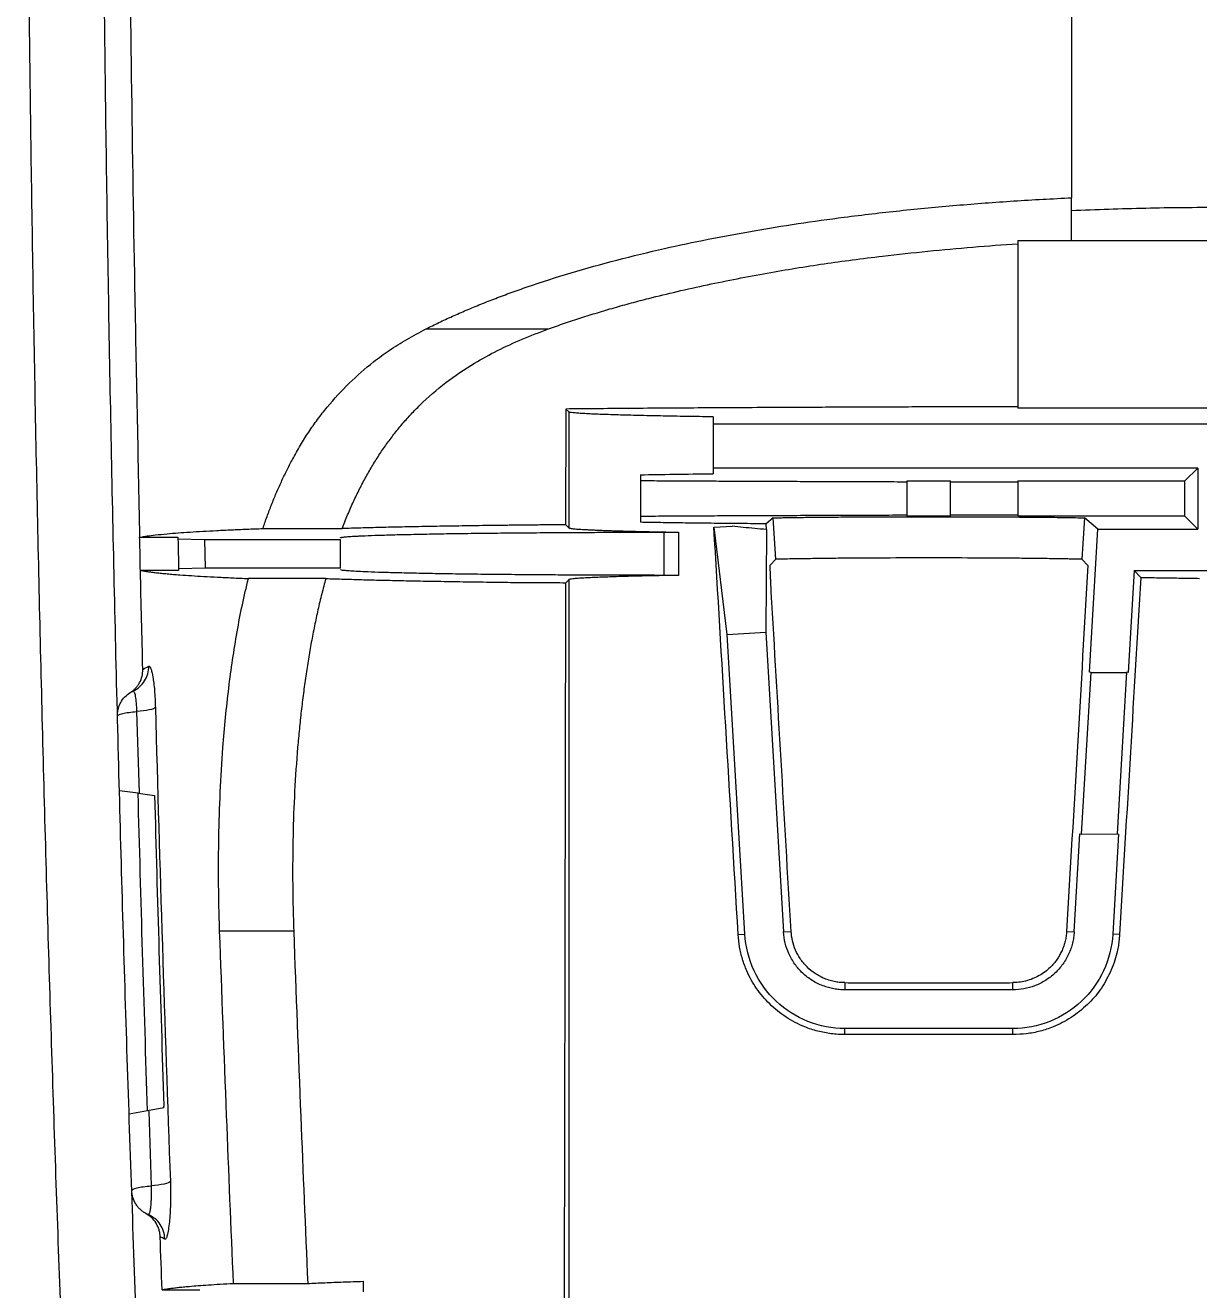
# Model space of a CAD drawing. Header units: inches. Extents: x 1631 to 3663, y 1126 to 1454.
# Drawn here: x 2382.94 to 2404.71, y 1308.65 to 1332.11 of the extents above; entities that cross this region are included whole.
import ezdxf

# ---------------------------------------------------------------- set-up
doc = ezdxf.new("R2010")
doc.units = ezdxf.units.IN
doc.header["$LTSCALE"] = 15
doc.styles.get("Standard").update_dxf_attribs({"font": 'txt', "bigfont": 'gbcbig.shx'})
doc.dimstyles.new('3', dxfattribs={"dimtxt": 3, "dimasz": 1, "dimexe": 0.18, "dimexo": 0.0625, "dimgap": 0.09, "dimtad": 0, "dimdsep": 46, "dimtxsty": 'Standard', "dimcen": 1, "dimclrd": 3, "dimclre": 3, "dimadec": 0, "dimazin": 2, "dimtfac": 1, "dimtofl": 0, "dimtmove": 0, "dimatfit": 3, "dimfxl": 1, "dimtolj": 1, "dimtzin": 0, "dimarcsym": 0})

# ---------------------------------------------------------------- blocks, each defined once
blk = doc.blocks.new('*D274')
at = {"color": 3, "lineweight": -2}
for p, q in [((2382.955, 1339.332), (2382.955, 1343.191)), ((2405.107, 1285.167), (2405.107, 1343.191)), ((2383.955, 1343.011), (2388.441, 1343.011)), ((2404.107, 1343.011), (2399.621, 1343.011))]:
    blk.add_line(p, q, dxfattribs=at)
at = {"color": 3}
for points in [[(2383.955, 1343.177), (2383.955, 1342.844), (2382.955, 1343.011)], [(2404.107, 1343.177), (2404.107, 1342.844), (2405.107, 1343.011)]]:
    blk.add_solid(points, dxfattribs=at)
at = {"layer": 'Defpoints', "color": 0}
for p in [(2382.955, 1343.011), (2382.955, 1339.27), (2405.107, 1285.104)]:
    blk.add_point(p, dxfattribs=at)
at = {"color": 0, "insert": (2394.031, 1343.011), "char_height": 3, "attachment_point": 5}
blk.add_mtext('\\A1;22.15', dxfattribs=at)

msp = doc.modelspace()

# ---------------------------------------------------------------- linework, layer by layer
at = {"color": 7, "linetype": 'Continuous', "lineweight": 15}
for p, q in [((2402.357, 1328.115), (2402.357, 1328.91)), ((2401.357, 1328.115), (2408.857, 1328.115)), ((2401.357, 1328.115), (2401.357, 1325.008)), ((2390.377, 1326.477), (2392.651, 1326.477)), ((2392.971, 1324.99), (2392.967, 1322.841)), ((2392.971, 1324.99), (2393.026, 1324.935)), ((2393.026, 1324.935), (2393.026, 1322.785)), ((2395.707, 1324.845), (2395.707, 1324.713)), ((2408.857, 1325.008), (2401.357, 1325.008)), ((2395.707, 1324.713), (2395.707, 1323.895)), ((2395.707, 1324.713), (2414.507, 1324.713)), ((2404.698, 1323.895), (2395.707, 1323.895)), ((2395.707, 1323.895), (2395.707, 1323.79)), ((2404.46, 1323.657), (2404.698, 1323.895)), ((2404.698, 1323.895), (2404.698, 1322.764)), ((2394.357, 1323.771), (2394.357, 1322.888)), ((2399.307, 1323.656), (2400.107, 1323.656)), ((2399.307, 1323.003), (2399.307, 1323.656)), ((2400.107, 1323.003), (2400.107, 1323.656)), ((2401.357, 1323.657), (2404.46, 1323.657)), ((2401.357, 1323.657), (2401.357, 1323.003)), ((2404.459, 1323.003), (2404.46, 1323.657)), ((2396.819, 1322.971), (2396.687, 1322.861)), ((2396.865, 1322.202), (2396.819, 1322.971)), ((2400.107, 1323.003), (2399.307, 1323.003)), ((2404.459, 1323.003), (2401.357, 1323.003)), ((2402.596, 1322.971), (2402.549, 1322.202)), ((2402.843, 1322.764), (2402.596, 1322.971)), ((2404.698, 1322.764), (2404.459, 1323.003)), ((2387.35, 1322.772), (2388.82, 1322.772)), ((2393.025, 1322.786), (2392.97, 1322.841)), ((2393.026, 1322.785), (2393.025, 1322.786)), ((2395.719, 1322.796), (2395.723, 1322.797)), ((2395.723, 1322.797), (2396.059, 1322.816)), ((2395.967, 1320.808), (2395.723, 1322.797)), ((2396.693, 1322.754), (2396.684, 1320.85)), ((2396.692, 1322.754), (2396.687, 1322.861)), ((2402.687, 1320.105), (2402.843, 1322.764)), ((2402.843, 1322.764), (2404.698, 1322.764)), ((2385.063, 1322.611), (2385.773, 1322.611)), ((2385.773, 1322.611), (2385.774, 1322.581)), ((2385.774, 1322.581), (2386.273, 1322.572)), ((2386.284, 1322.036), (2386.273, 1322.572)), ((2386.273, 1322.572), (2388.789, 1322.572)), ((2388.789, 1322.036), (2388.789, 1322.572)), ((2394.788, 1322.704), (2395.059, 1322.704)), ((2394.788, 1322.704), (2394.788, 1321.904)), ((2395.059, 1322.704), (2395.059, 1321.904)), ((2386.284, 1322.036), (2385.786, 1322.027)), ((2385.786, 1322.027), (2385.787, 1321.997)), ((2388.789, 1322.036), (2386.284, 1322.036)), ((2396.865, 1322.202), (2396.765, 1322.096)), ((2402.659, 1322.086), (2402.549, 1322.202)), ((2385.787, 1321.997), (2385.078, 1321.997)), ((2388.518, 1321.845), (2387.081, 1321.845)), ((2393.025, 1321.823), (2392.97, 1321.768)), ((2393.025, 1321.823), (2393.026, 1321.824)), ((2393.026, 1321.824), (2393.026, 1285.985)), ((2395.059, 1321.904), (2394.788, 1321.904)), ((2403.517, 1321.996), (2403.406, 1320.104)), ((2403.64, 1321.865), (2403.517, 1321.996)), ((2403.517, 1321.996), (2406.649, 1321.996)), ((2395.967, 1320.808), (2396.684, 1320.85)), ((2396.684, 1320.85), (2397.011, 1315.287)), ((2396.295, 1315.245), (2395.967, 1320.808)), ((2402.54, 1317.104), (2402.717, 1320.104)), ((2402.717, 1320.104), (2402.687, 1320.105)), ((2402.717, 1320.104), (2403.376, 1320.104)), ((2403.376, 1320.105), (2403.199, 1317.105)), ((2403.406, 1320.104), (2403.376, 1320.105)), ((2384.944, 1319.759), (2384.954, 1319.748)), ((2385.035, 1317.86), (2384.688, 1317.904)), ((2385.035, 1317.86), (2385.34, 1317.821)), ((2402.404, 1315.287), (2402.511, 1317.105)), ((2402.511, 1317.105), (2402.54, 1317.104)), ((2402.54, 1317.104), (2403.199, 1317.105)), ((2403.229, 1317.104), (2403.12, 1315.245)), ((2403.199, 1317.105), (2403.229, 1317.104)), ((2387.922, 1315.301), (2386.548, 1315.301)), ((2396.169, 1315.238), (2396.295, 1315.245)), ((2397.011, 1315.287), (2397.151, 1315.296)), ((2402.263, 1315.296), (2402.404, 1315.287)), ((2403.246, 1315.238), (2403.12, 1315.245)), ((2398.15, 1314.347), (2398.15, 1314.213)), ((2401.264, 1314.213), (2401.264, 1314.347)), ((2401.264, 1314.213), (2398.15, 1314.213)), ((2401.264, 1313.496), (2398.15, 1313.496)), ((2398.15, 1313.384), (2398.15, 1313.496)), ((2401.264, 1313.384), (2401.264, 1313.496)), ((2385.211, 1311.97), (2384.868, 1311.904)), ((2385.514, 1312.027), (2385.211, 1311.97)), ((2385.514, 1312.027), (2385.513, 1312.058)), ((2385.293, 1310.002), (2385.224, 1310.043)), ((2385.48, 1308.65), (2386.182, 1308.65)), ((2386.804, 1308.766), (2388.182, 1308.766)), ((2389.209, 1308.805), (2389.209, 1308.611))]:
    msp.add_line(p, q, dxfattribs=at)
at = {"color": 8, "linetype": 'Continuous', "lineweight": 15}
for p, q in [((2385.007, 1319.376), (2385.053, 1317.867)), ((2385.234, 1311.961), (2385.277, 1310.577))]:
    msp.add_line(p, q, dxfattribs=at)
at = {"color": 7, "linetype": 'Continuous', "lineweight": 15}
for points, knots in [([(2384.831, 1386.583), (2384.807, 1386.369), (2384.759, 1385.941), (2384.689, 1385.295), (2384.621, 1384.646), (2384.554, 1383.995), (2384.488, 1383.34), (2384.424, 1382.683), (2384.361, 1382.022), (2384.3, 1381.359), (2384.241, 1380.692), (2384.183, 1380.022), (2384.126, 1379.35), (2384.071, 1378.676), (2384.018, 1378.001), (2383.966, 1377.323), (2383.915, 1376.645), (2383.816, 1375.268), (2383.678, 1373.196), (2383.52, 1370.451), (2383.387, 1367.713), (2383.239, 1364.102), (2383.097, 1359.444), (2382.993, 1353.803), (2382.945, 1347.844), (2382.94, 1342.114), (2382.966, 1336.591), (2383.017, 1331.49), (2383.094, 1326.397), (2383.197, 1321.323), (2383.326, 1316.318), (2383.48, 1311.374), (2383.658, 1306.484), (2383.863, 1301.605), (2384.093, 1296.749), (2384.27, 1293.524), (2384.358, 1291.917)], [0, 0, 0, 0, 0.0076531, 0.0152715, 0.022859, 0.0304193, 0.0379561, 0.0454731, 0.0529739, 0.060461, 0.0679339, 0.0753918, 0.0828336, 0.0902586, 0.0976656, 0.1050538, 0.1124222, 0.1197697, 0.1497211, 0.1789876, 0.2068696, 0.2358282, 0.2919307, 0.3517655, 0.4111143, 0.4775068, 0.5308096, 0.5842887, 0.6377522, 0.6910202, 0.7439578, 0.7953232, 0.8467404, 0.8980818, 0.9492143, 1, 1, 1, 1]), ([(2385.756, 1291.996), (2385.709, 1292.858), (2385.612, 1294.585), (2385.479, 1297.184), (2385.352, 1299.795), (2385.233, 1302.414), (2385.121, 1305.041), (2385.018, 1307.672), (2384.921, 1310.307), (2384.833, 1312.943), (2384.752, 1315.578), (2384.653, 1319.138), (2384.548, 1323.633), (2384.451, 1329.07), (2384.384, 1334.521), (2384.348, 1339.972), (2384.341, 1345.359), (2384.364, 1350.519), (2384.419, 1355.268), (2384.507, 1359.597), (2384.601, 1362.822), (2384.685, 1365.126), (2384.743, 1366.579), (2384.807, 1368.02), (2384.875, 1369.447), (2384.949, 1370.86), (2385.029, 1372.26), (2385.113, 1373.644), (2385.203, 1375.013), (2385.267, 1375.915), (2385.299, 1376.364)], [0, 0, 0, 0, 0.0308275, 0.0617988, 0.0928892, 0.1240746, 0.1553313, 0.1866358, 0.2179654, 0.2492976, 0.2806104, 0.3118823, 0.3761177, 0.4407081, 0.5054385, 0.5700433, 0.634267, 0.6961642, 0.7521417, 0.8014734, 0.8484093, 0.8656591, 0.8827942, 0.8998198, 0.9167419, 0.9335677, 0.9503055, 0.9669603, 0.9835274, 1, 1, 1, 1]), ([(2384.882, 1353.504), (2384.877, 1353.146), (2384.867, 1352.424), (2384.855, 1351.335), (2384.845, 1350.231), (2384.837, 1349.113), (2384.831, 1347.982), (2384.826, 1346.839), (2384.823, 1345.684), (2384.822, 1344.517), (2384.822, 1343.341), (2384.823, 1342.154), (2384.826, 1340.957), (2384.835, 1338.738), (2384.856, 1335.555), (2384.903, 1331.382), (2384.969, 1327.085), (2385.031, 1324.151), (2385.063, 1322.611)], [0, 0, 0, 0, 0.034544, 0.069597, 0.10513, 0.141124, 0.177561, 0.214423, 0.25169, 0.289342, 0.327356, 0.365716, 0.404418, 0.443463, 0.581137, 0.713933, 0.849755, 1, 1, 1, 1]), ([(2402.357, 1334.485), (2402.357, 1333.574), (2402.357, 1331.716), (2402.357, 1329.858), (2402.357, 1328.91)], [0, 0, 0, 0, 0.489822, 1, 1, 1, 1]), ([(2390.377, 1326.477), (2390.457, 1326.516), (2390.617, 1326.596), (2390.867, 1326.711), (2391.125, 1326.825), (2391.394, 1326.936), (2391.671, 1327.045), (2391.959, 1327.152), (2392.419, 1327.315), (2393.067, 1327.522), (2393.918, 1327.759), (2395.033, 1328.029), (2396.436, 1328.306), (2397.902, 1328.526), (2399.171, 1328.674), (2400.22, 1328.774), (2401.284, 1328.855), (2401.999, 1328.892), (2402.357, 1328.91)], [0, 0, 0, 0, 0.024836, 0.049996, 0.075515, 0.101425, 0.12776, 0.154531, 0.181736, 0.254274, 0.327775, 0.4021, 0.535384, 0.671474, 0.752402, 0.834411, 0.917099, 1, 1, 1, 1]), ([(2402.357, 1328.674), (2402.586, 1328.683), (2403.044, 1328.702), (2403.732, 1328.721), (2404.419, 1328.732), (2404.878, 1328.734), (2405.107, 1328.734)], [0, 0, 0, 0, 0.25001, 0.500013, 0.75001, 1, 1, 1, 1]), ([(2392.651, 1326.477), (2392.75, 1326.512), (2392.947, 1326.582), (2393.249, 1326.682), (2393.557, 1326.778), (2393.869, 1326.87), (2394.187, 1326.959), (2394.575, 1327.06), (2395.045, 1327.174), (2395.775, 1327.336), (2396.682, 1327.514), (2397.583, 1327.662), (2398.299, 1327.76), (2398.939, 1327.839), (2399.685, 1327.92), (2400.521, 1327.998), (2401.079, 1328.038), (2401.357, 1328.058)], [0, 0, 0, 0, 0.038146, 0.076358, 0.114657, 0.153069, 0.191616, 0.230323, 0.292455, 0.358212, 0.485762, 0.604853, 0.66295, 0.725053, 0.817582, 0.909203, 1, 1, 1, 1]), ([(2387.35, 1322.772), (2387.375, 1322.847), (2387.427, 1322.996), (2387.51, 1323.214), (2387.598, 1323.43), (2387.692, 1323.641), (2387.792, 1323.85), (2387.909, 1324.077), (2388.044, 1324.317), (2388.199, 1324.565), (2388.365, 1324.8), (2388.607, 1325.108), (2388.944, 1325.475), (2389.335, 1325.82), (2389.698, 1326.085), (2390.021, 1326.289), (2390.256, 1326.413), (2390.377, 1326.477)], [0, 0, 0, 0, 0.044681, 0.089578, 0.134716, 0.180117, 0.225804, 0.271798, 0.333141, 0.39239, 0.451254, 0.511653, 0.63786, 0.764529, 0.83915, 0.917512, 1, 1, 1, 1]), ([(2388.82, 1322.772), (2388.854, 1322.857), (2388.921, 1323.027), (2389.029, 1323.272), (2389.143, 1323.507), (2389.262, 1323.733), (2389.388, 1323.95), (2389.519, 1324.157), (2389.656, 1324.355), (2389.799, 1324.545), (2389.947, 1324.726), (2390.102, 1324.898), (2390.356, 1325.16), (2390.734, 1325.488), (2391.223, 1325.817), (2391.703, 1326.079), (2392.161, 1326.292), (2392.486, 1326.414), (2392.651, 1326.477)], [0, 0, 0, 0, 0.047946, 0.095237, 0.141903, 0.187974, 0.233482, 0.27846, 0.322941, 0.36696, 0.410554, 0.45376, 0.496616, 0.615094, 0.732885, 0.819996, 0.908929, 1, 1, 1, 1]), ([(2401.357, 1325.032), (2401.173, 1325.032), (2400.806, 1325.031), (2400.261, 1325.03), (2399.725, 1325.029), (2399.197, 1325.027), (2398.678, 1325.025), (2398.168, 1325.023), (2397.666, 1325.021), (2397.173, 1325.019), (2396.619, 1325.016), (2396.009, 1325.013), (2395.35, 1325.009), (2394.717, 1325.005), (2394.11, 1325), (2393.528, 1324.995), (2393.155, 1324.992), (2392.971, 1324.99)], [0, 0, 0, 0, 0.063466, 0.12608, 0.187863, 0.248834, 0.309015, 0.368428, 0.427098, 0.485046, 0.542299, 0.623824, 0.703123, 0.780289, 0.855418, 0.928617, 1, 1, 1, 1]), ([(2395.707, 1324.845), (2395.639, 1324.846), (2395.5, 1324.848), (2395.295, 1324.851), (2395.087, 1324.854), (2394.879, 1324.858), (2394.672, 1324.862), (2394.468, 1324.866), (2394.269, 1324.871), (2394.076, 1324.876), (2393.892, 1324.881), (2393.719, 1324.887), (2393.559, 1324.893), (2393.415, 1324.899), (2393.289, 1324.906), (2393.184, 1324.913), (2393.103, 1324.92), (2393.046, 1324.928), (2393.032, 1324.933), (2393.026, 1324.935)], [0, 0, 0, 0, 0.042454, 0.086954, 0.1335, 0.182093, 0.232732, 0.285417, 0.340149, 0.396926, 0.45575, 0.516621, 0.579537, 0.644499, 0.711508, 0.780562, 0.851662, 0.924808, 1, 1, 1, 1]), ([(2394.357, 1323.662), (2394.492, 1323.662), (2394.763, 1323.66), (2395.177, 1323.658), (2395.599, 1323.656), (2396.031, 1323.653), (2396.472, 1323.652), (2396.922, 1323.65), (2397.382, 1323.648), (2397.85, 1323.646), (2398.327, 1323.645), (2398.814, 1323.643), (2399.142, 1323.642), (2399.307, 1323.642)], [0, 0, 0, 0, 0.084854, 0.170793, 0.257862, 0.346105, 0.435563, 0.526278, 0.618288, 0.711631, 0.806341, 0.902453, 1, 1, 1, 1]), ([(2400.107, 1323.64), (2400.315, 1323.64), (2400.731, 1323.639), (2401.148, 1323.638), (2401.357, 1323.638)], [0, 0, 0, 0, 0.500028, 1, 1, 1, 1]), ([(2399.307, 1323.018), (2399.126, 1323.018), (2398.766, 1323.017), (2398.232, 1323.015), (2397.71, 1323.013), (2397.198, 1323.011), (2396.698, 1323.009), (2396.208, 1323.007), (2395.729, 1323.005), (2395.261, 1323.003), (2394.804, 1323), (2394.505, 1322.998), (2394.357, 1322.997)], [0, 0, 0, 0, 0.107146, 0.212577, 0.316337, 0.418473, 0.519031, 0.618062, 0.715618, 0.811754, 0.906528, 1, 1, 1, 1]), ([(2396.819, 1322.971), (2396.852, 1322.972), (2396.917, 1322.973), (2397.023, 1322.975), (2397.135, 1322.977), (2397.254, 1322.979), (2397.44, 1322.981), (2397.707, 1322.984), (2398.07, 1322.987), (2398.458, 1322.99), (2398.999, 1322.992), (2399.707, 1322.993), (2400.416, 1322.992), (2400.956, 1322.99), (2401.344, 1322.987), (2401.707, 1322.984), (2402.004, 1322.981), (2402.242, 1322.978), (2402.43, 1322.975), (2402.54, 1322.973), (2402.596, 1322.971)], [0, 0, 0, 0, 0.025174, 0.050213, 0.075177, 0.100125, 0.125119, 0.187679, 0.25016, 0.312588, 0.375203, 0.500011, 0.624818, 0.687353, 0.749861, 0.812262, 0.874903, 0.916488, 0.958094, 1, 1, 1, 1]), ([(2401.357, 1323.022), (2401.148, 1323.022), (2400.731, 1323.021), (2400.315, 1323.02), (2400.107, 1323.02)], [0, 0, 0, 0, 0.499986, 1, 1, 1, 1]), ([(2385.063, 1322.611), (2385.08, 1322.614), (2385.121, 1322.622), (2385.213, 1322.636), (2385.359, 1322.655), (2385.551, 1322.674), (2385.77, 1322.692), (2385.99, 1322.708), (2386.229, 1322.723), (2386.486, 1322.736), (2386.758, 1322.749), (2387.042, 1322.761), (2387.249, 1322.769), (2387.35, 1322.772)], [0, 0, 0, 0, 0.05604, 0.142591, 0.260336, 0.394055, 0.496454, 0.591706, 0.68256, 0.768849, 0.850507, 0.927538, 1, 1, 1, 1]), ([(2392.383, 1322.838), (2392.287, 1322.837), (2392.096, 1322.834), (2391.82, 1322.831), (2391.554, 1322.828), (2391.212, 1322.823), (2390.805, 1322.817), (2390.35, 1322.809), (2389.926, 1322.801), (2389.531, 1322.792), (2389.158, 1322.782), (2388.934, 1322.776), (2388.82, 1322.772)], [0, 0, 0, 0, 0.065281, 0.129371, 0.192325, 0.254205, 0.377606, 0.500349, 0.621458, 0.744789, 0.87082, 1, 1, 1, 1]), ([(2392.97, 1322.841), (2392.871, 1322.841), (2392.673, 1322.84), (2392.48, 1322.838), (2392.383, 1322.838)], [0, 0, 0, 0, 0.4999899, 1, 1, 1, 1]), ([(2393.026, 1322.785), (2393.029, 1322.784), (2393.035, 1322.781), (2393.056, 1322.777), (2393.086, 1322.772), (2393.123, 1322.768), (2393.169, 1322.764), (2393.222, 1322.76), (2393.281, 1322.756), (2393.347, 1322.753), (2393.418, 1322.749), (2393.495, 1322.746), (2393.576, 1322.742), (2393.661, 1322.739), (2393.75, 1322.736), (2393.842, 1322.733), (2393.937, 1322.73), (2394.035, 1322.727), (2394.134, 1322.724), (2394.235, 1322.722), (2394.337, 1322.719), (2394.44, 1322.717), (2394.544, 1322.714), (2394.647, 1322.712), (2394.751, 1322.71), (2394.854, 1322.708), (2394.956, 1322.706), (2395.025, 1322.705), (2395.059, 1322.704)], [0, 0, 0, 0, 0.049493, 0.098103, 0.145831, 0.192677, 0.23864, 0.28372, 0.327918, 0.371234, 0.413667, 0.455217, 0.495885, 0.53567, 0.574573, 0.612594, 0.649732, 0.685987, 0.72136, 0.75585, 0.789458, 0.822183, 0.854025, 0.884985, 0.915063, 0.944258, 0.97257, 1, 1, 1, 1]), ([(2396.687, 1322.861), (2396.61, 1322.861), (2396.455, 1322.862), (2396.226, 1322.864), (2396, 1322.866), (2395.777, 1322.868), (2395.557, 1322.871), (2395.342, 1322.873), (2395.132, 1322.876), (2394.927, 1322.879), (2394.729, 1322.882), (2394.538, 1322.885), (2394.418, 1322.887), (2394.357, 1322.888)], [0, 0, 0, 0, 0.08505, 0.171272, 0.258666, 0.347231, 0.436968, 0.527877, 0.619958, 0.713211, 0.807635, 0.903232, 1, 1, 1, 1]), ([(2396.169, 1315.238), (2396.092, 1316.528), (2395.942, 1319.048), (2395.792, 1321.567), (2395.719, 1322.796)], [0, 0, 0, 0, 0.5119738, 1, 1, 1, 1]), ([(2396.692, 1322.754), (2396.62, 1322.76), (2396.475, 1322.772), (2396.264, 1322.793), (2396.127, 1322.808), (2396.059, 1322.816)], [0, 0, 0, 0, 0.335341, 0.668517, 1, 1, 1, 1]), ([(2385.078, 1321.997), (2385.075, 1322.046), (2385.071, 1322.146), (2385.071, 1322.299), (2385.07, 1322.454), (2385.066, 1322.558), (2385.063, 1322.611)], [0, 0, 0, 0, 0.2417579, 0.4905949, 0.7441868, 1, 1, 1, 1]), ([(2388.789, 1322.6), (2388.79, 1322.601), (2388.791, 1322.604), (2388.806, 1322.608), (2388.828, 1322.612), (2388.86, 1322.616), (2388.902, 1322.62), (2388.952, 1322.624), (2389.011, 1322.628), (2389.08, 1322.632), (2389.158, 1322.636), (2389.287, 1322.642), (2389.489, 1322.649), (2389.792, 1322.658), (2390.144, 1322.666), (2390.54, 1322.674), (2390.977, 1322.681), (2391.45, 1322.687), (2391.956, 1322.692), (2392.455, 1322.696), (2392.935, 1322.699), (2393.388, 1322.702), (2393.849, 1322.703), (2394.316, 1322.704), (2394.63, 1322.704), (2394.788, 1322.704)], [0, 0, 0, 0, 0.025202, 0.05026, 0.075213, 0.100099, 0.124957, 0.149828, 0.174749, 0.199759, 0.224898, 0.250204, 0.31271, 0.375265, 0.437662, 0.500202, 0.562676, 0.625121, 0.687587, 0.750117, 0.80048, 0.85034, 0.900005, 0.949788, 1, 1, 1, 1]), ([(2394.788, 1321.904), (2394.709, 1321.904), (2394.551, 1321.905), (2394.316, 1321.905), (2394.082, 1321.905), (2393.849, 1321.906), (2393.619, 1321.906), (2393.39, 1321.907), (2393.163, 1321.908), (2392.938, 1321.91), (2392.714, 1321.911), (2392.384, 1321.913), (2391.956, 1321.917), (2391.451, 1321.922), (2390.977, 1321.928), (2390.54, 1321.935), (2390.144, 1321.943), (2389.793, 1321.951), (2389.489, 1321.96), (2389.254, 1321.968), (2389.076, 1321.977), (2388.947, 1321.985), (2388.856, 1321.993), (2388.799, 1322.001), (2388.792, 1322.006), (2388.789, 1322.009)], [0, 0, 0, 0, 0.025172, 0.0502, 0.075124, 0.099982, 0.124812, 0.149655, 0.174548, 0.199531, 0.224642, 0.249919, 0.312391, 0.374916, 0.437306, 0.499839, 0.562323, 0.624781, 0.68728, 0.749845, 0.800262, 0.850174, 0.899893, 0.949731, 1, 1, 1, 1]), ([(2396.784, 1321.592), (2396.783, 1321.613), (2396.781, 1321.655), (2396.777, 1321.717), (2396.774, 1321.786), (2396.77, 1321.862), (2396.767, 1321.938), (2396.765, 1322.002), (2396.764, 1322.053), (2396.764, 1322.088), (2396.765, 1322.093), (2396.765, 1322.096)], [0, 0, 0, 0, 0.0725173, 0.1449143, 0.2186807, 0.3332571, 0.4511161, 0.5772432, 0.7086883, 0.8526176, 1, 1, 1, 1]), ([(2402.549, 1322.202), (2402.516, 1322.203), (2402.449, 1322.204), (2402.341, 1322.206), (2402.228, 1322.209), (2402.11, 1322.211), (2401.925, 1322.214), (2401.66, 1322.217), (2401.302, 1322.221), (2400.922, 1322.224), (2400.395, 1322.226), (2399.707, 1322.228), (2399.019, 1322.226), (2398.492, 1322.224), (2398.113, 1322.221), (2397.755, 1322.217), (2397.46, 1322.213), (2397.223, 1322.209), (2397.034, 1322.206), (2396.922, 1322.203), (2396.865, 1322.202)], [0, 0, 0, 0, 0.025454, 0.050742, 0.075922, 0.101052, 0.126191, 0.188565, 0.251173, 0.3135, 0.375892, 0.50001, 0.624129, 0.686441, 0.748848, 0.811375, 0.87383, 0.915677, 0.957643, 1, 1, 1, 1]), ([(2402.659, 1322.086), (2402.594, 1320.967), (2402.462, 1318.704), (2402.33, 1316.441), (2402.263, 1315.296)], [0, 0, 0, 0, 0.494201, 1, 1, 1, 1]), ([(2385.078, 1321.997), (2385.097, 1321.993), (2385.136, 1321.986), (2385.206, 1321.975), (2385.284, 1321.964), (2385.372, 1321.953), (2385.468, 1321.943), (2385.573, 1321.933), (2385.687, 1321.923), (2385.832, 1321.911), (2386.016, 1321.899), (2386.248, 1321.884), (2386.502, 1321.871), (2386.775, 1321.858), (2386.98, 1321.849), (2387.081, 1321.845)], [0, 0, 0, 0, 0.071935, 0.142622, 0.212078, 0.280322, 0.347375, 0.413258, 0.477994, 0.541605, 0.639439, 0.734069, 0.825614, 0.914209, 1, 1, 1, 1]), ([(2386.548, 1315.301), (2386.545, 1315.396), (2386.539, 1315.586), (2386.532, 1315.873), (2386.529, 1316.162), (2386.527, 1316.453), (2386.529, 1316.745), (2386.535, 1317.222), (2386.555, 1317.879), (2386.6, 1318.623), (2386.656, 1319.265), (2386.715, 1319.809), (2386.786, 1320.339), (2386.87, 1320.855), (2386.966, 1321.359), (2387.043, 1321.683), (2387.081, 1321.845)], [0, 0, 0, 0, 0.042787, 0.085666, 0.128668, 0.171822, 0.215161, 0.258713, 0.383689, 0.507614, 0.591588, 0.67451, 0.756599, 0.838069, 0.919135, 1, 1, 1, 1]), ([(2388.518, 1321.845), (2388.492, 1321.75), (2388.441, 1321.559), (2388.371, 1321.265), (2388.307, 1320.966), (2388.248, 1320.662), (2388.194, 1320.351), (2388.145, 1320.035), (2388.101, 1319.713), (2388.061, 1319.385), (2388.026, 1319.052), (2387.98, 1318.558), (2387.935, 1317.896), (2387.908, 1317.145), (2387.901, 1316.472), (2387.904, 1315.882), (2387.916, 1315.494), (2387.922, 1315.301)], [0, 0, 0, 0, 0.04801, 0.096181, 0.144553, 0.193166, 0.242064, 0.291292, 0.340895, 0.390921, 0.441417, 0.49243, 0.614388, 0.737525, 0.825791, 0.913196, 1, 1, 1, 1]), ([(2388.518, 1321.845), (2388.573, 1321.843), (2388.682, 1321.84), (2388.856, 1321.834), (2389.036, 1321.829), (2389.281, 1321.822), (2389.598, 1321.814), (2389.999, 1321.805), (2390.426, 1321.797), (2390.883, 1321.789), (2391.371, 1321.782), (2391.719, 1321.777), (2391.895, 1321.775)], [0, 0, 0, 0, 0.068669, 0.136604, 0.20386, 0.270492, 0.397147, 0.519089, 0.637765, 0.757126, 0.8777, 1, 1, 1, 1]), ([(2391.895, 1321.775), (2391.964, 1321.774), (2392.103, 1321.773), (2392.316, 1321.772), (2392.531, 1321.77), (2392.749, 1321.769), (2392.896, 1321.768), (2392.97, 1321.768)], [0, 0, 0, 0, 0.200238, 0.400119, 0.59988, 0.799761, 1, 1, 1, 1]), ([(2392.965, 1321.768), (2392.964, 1320.725), (2392.958, 1317.656), (2392.951, 1313.819), (2392.944, 1310.271), (2392.939, 1308.005), (2392.935, 1305.926), (2392.929, 1303.272), (2392.922, 1300.101), (2392.914, 1296.326), (2392.908, 1293.881), (2392.905, 1292.693)], [0, 0, 0, 0, 0.107425, 0.31599, 0.395342, 0.473236, 0.549673, 0.609842, 0.74706, 0.877111, 1, 1, 1, 1]), ([(2395.059, 1321.904), (2394.999, 1321.903), (2394.878, 1321.901), (2394.7, 1321.898), (2394.52, 1321.894), (2394.341, 1321.89), (2394.165, 1321.886), (2393.992, 1321.881), (2393.827, 1321.876), (2393.67, 1321.87), (2393.524, 1321.865), (2393.391, 1321.859), (2393.274, 1321.852), (2393.176, 1321.846), (2393.099, 1321.839), (2393.045, 1321.831), (2393.032, 1321.826), (2393.026, 1321.824)], [0, 0, 0, 0, 0.048113, 0.098877, 0.152291, 0.208357, 0.267072, 0.328439, 0.392455, 0.459123, 0.52844, 0.600408, 0.675026, 0.752295, 0.832213, 0.914782, 1, 1, 1, 1]), ([(2403.64, 1321.865), (2403.576, 1320.784), (2403.444, 1318.575), (2403.313, 1316.366), (2403.246, 1315.238)], [0, 0, 0, 0, 0.4895618, 1, 1, 1, 1]), ([(2403.64, 1321.865), (2403.706, 1321.864), (2403.838, 1321.862), (2404.029, 1321.86), (2404.215, 1321.857), (2404.393, 1321.854), (2404.566, 1321.851), (2404.676, 1321.849), (2404.731, 1321.848)], [0, 0, 0, 0, 0.167044, 0.333634, 0.499996, 0.666359, 0.832951, 1, 1, 1, 1]), ([(2397.151, 1315.296), (2397.089, 1316.356), (2396.967, 1318.455), (2396.845, 1320.554), (2396.784, 1321.592)], [0, 0, 0, 0, 0.505096, 1, 1, 1, 1]), ([(2384.889, 1319.73), (2384.907, 1319.742), (2384.942, 1319.766), (2384.989, 1319.809), (2385.03, 1319.858), (2385.075, 1319.931), (2385.116, 1320.031), (2385.12, 1320.116), (2385.122, 1320.159)], [0, 0, 0, 0, 0.12608, 0.249909, 0.373638, 0.499426, 0.749135, 1, 1, 1, 1]), ([(2384.944, 1319.759), (2385.026, 1319.797), (2385.104, 1319.862), (2385.208, 1320.028), (2385.234, 1320.127), (2385.232, 1320.217)], [0, 0, 0, 0, 0.5, 0.5, 1, 1, 1, 1]), ([(2385.232, 1320.217), (2385.236, 1320.218), (2385.242, 1320.219), (2385.252, 1320.211), (2385.262, 1320.196), (2385.275, 1320.167), (2385.291, 1320.113), (2385.309, 1320.022), (2385.326, 1319.906), (2385.34, 1319.769), (2385.35, 1319.615), (2385.354, 1319.505), (2385.356, 1319.449)], [0, 0, 0, 0, 0.0626392, 0.1250718, 0.1878202, 0.2513996, 0.373379, 0.4947914, 0.6200639, 0.7456022, 0.8725969, 1, 1, 1, 1]), ([(2384.652, 1319.292), (2384.652, 1319.314), (2384.653, 1319.357), (2384.664, 1319.422), (2384.683, 1319.484), (2384.72, 1319.562), (2384.783, 1319.653), (2384.854, 1319.704), (2384.889, 1319.73)], [0, 0, 0, 0, 0.1267, 0.251223, 0.375707, 0.502295, 0.75162, 1, 1, 1, 1]), ([(2384.889, 1319.73), (2384.897, 1319.735), (2384.914, 1319.745), (2384.934, 1319.754), (2384.944, 1319.759)], [0, 0, 0, 0, 0.50417, 1, 1, 1, 1]), ([(2385.356, 1319.449), (2385.344, 1319.435), (2385.305, 1319.42), (2385.179, 1319.393), (2385.093, 1319.382), (2385.007, 1319.376)], [0, 0, 0, 0, 0.5, 0.5, 1, 1, 1, 1]), ([(2385.211, 1311.969), (2385.179, 1312.95), (2385.115, 1314.913), (2385.062, 1316.877), (2385.035, 1317.86)], [0, 0, 0, 0, 0.4994077, 1, 1, 1, 1]), ([(2386.804, 1308.766), (2386.761, 1309.804), (2386.67, 1311.981), (2386.59, 1314.16), (2386.548, 1315.301)], [0, 0, 0, 0, 0.47653, 1, 1, 1, 1]), ([(2387.922, 1315.301), (2387.965, 1314.155), (2388.046, 1311.976), (2388.138, 1309.798), (2388.182, 1308.766)], [0, 0, 0, 0, 0.525894, 1, 1, 1, 1]), ([(2398.15, 1313.384), (2398.107, 1313.385), (2398.022, 1313.386), (2397.895, 1313.398), (2397.77, 1313.418), (2397.646, 1313.445), (2397.524, 1313.481), (2397.321, 1313.556), (2397.05, 1313.696), (2396.75, 1313.939), (2396.504, 1314.229), (2396.343, 1314.518), (2396.246, 1314.781), (2396.19, 1315.007), (2396.176, 1315.161), (2396.169, 1315.238)], [0, 0, 0, 0, 0.042419, 0.084723, 0.127073, 0.169629, 0.212551, 0.255992, 0.389337, 0.522353, 0.650177, 0.774399, 0.850924, 0.925672, 1, 1, 1, 1]), ([(2398.15, 1313.496), (2397.916, 1313.496), (2397.682, 1313.541), (2397.246, 1313.713), (2397.045, 1313.842), (2396.705, 1314.163), (2396.565, 1314.356), (2396.367, 1314.78), (2396.308, 1315.012), (2396.295, 1315.245)], [0, 0, 0, 0, 0.25, 0.25, 0.5, 0.5, 0.75, 0.75, 1, 1, 1, 1]), ([(2398.15, 1314.213), (2398.115, 1314.214), (2398.046, 1314.216), (2397.943, 1314.23), (2397.842, 1314.254), (2397.706, 1314.299), (2397.54, 1314.381), (2397.362, 1314.519), (2397.214, 1314.688), (2397.106, 1314.879), (2397.034, 1315.081), (2397.018, 1315.218), (2397.011, 1315.287)], [0, 0, 0, 0, 0.060432, 0.120399, 0.180406, 0.240953, 0.370386, 0.500122, 0.629555, 0.759291, 0.879568, 1, 1, 1, 1]), ([(2398.15, 1314.347), (2398.122, 1314.347), (2398.064, 1314.349), (2397.972, 1314.362), (2397.872, 1314.385), (2397.774, 1314.42), (2397.681, 1314.464), (2397.569, 1314.531), (2397.442, 1314.635), (2397.32, 1314.783), (2397.23, 1314.947), (2397.171, 1315.117), (2397.157, 1315.237), (2397.151, 1315.296)], [0, 0, 0, 0, 0.0549422, 0.1166739, 0.1851932, 0.2604945, 0.3263734, 0.3922352, 0.5229546, 0.6549969, 0.7706788, 0.8879499, 1, 1, 1, 1]), ([(2402.263, 1315.296), (2402.261, 1315.266), (2402.256, 1315.207), (2402.238, 1315.118), (2402.213, 1315.031), (2402.168, 1314.915), (2402.089, 1314.774), (2401.978, 1314.643), (2401.831, 1314.517), (2401.675, 1314.429), (2401.507, 1314.375), (2401.381, 1314.351), (2401.301, 1314.348), (2401.264, 1314.347)], [0, 0, 0, 0, 0.056288, 0.113575, 0.171978, 0.231608, 0.353419, 0.486557, 0.570588, 0.743927, 0.841462, 0.926824, 1, 1, 1, 1]), ([(2402.404, 1315.287), (2402.401, 1315.253), (2402.395, 1315.184), (2402.374, 1315.082), (2402.345, 1314.982), (2402.292, 1314.849), (2402.2, 1314.688), (2402.052, 1314.519), (2401.875, 1314.381), (2401.678, 1314.284), (2401.472, 1314.224), (2401.334, 1314.217), (2401.264, 1314.213)], [0, 0, 0, 0, 0.060432, 0.120399, 0.180406, 0.240953, 0.370386, 0.500122, 0.629555, 0.759291, 0.879568, 1, 1, 1, 1]), ([(2403.12, 1315.245), (2403.106, 1315.012), (2403.048, 1314.78), (2402.849, 1314.356), (2402.71, 1314.163), (2402.369, 1313.842), (2402.168, 1313.713), (2401.733, 1313.541), (2401.498, 1313.496), (2401.264, 1313.496)], [0, 0, 0, 0, 0.25, 0.25, 0.5, 0.5, 0.75, 0.75, 1, 1, 1, 1]), ([(2403.246, 1315.238), (2403.243, 1315.198), (2403.237, 1315.12), (2403.22, 1315.006), (2403.192, 1314.871), (2403.144, 1314.714), (2403.048, 1314.479), (2402.926, 1314.259), (2402.776, 1314.068), (2402.604, 1313.89), (2402.357, 1313.693), (2402.054, 1313.534), (2401.773, 1313.442), (2401.521, 1313.392), (2401.35, 1313.387), (2401.264, 1313.384)], [0, 0, 0, 0, 0.038255, 0.075453, 0.111774, 0.171721, 0.236279, 0.362371, 0.421004, 0.48231, 0.615257, 0.743061, 0.829689, 0.914908, 1, 1, 1, 1]), ([(2398.15, 1314.347), (2398.23, 1314.346), (2398.388, 1314.345), (2398.628, 1314.344), (2398.868, 1314.344), (2399.108, 1314.343), (2399.347, 1314.343), (2399.587, 1314.342), (2399.827, 1314.342), (2400.067, 1314.343), (2400.307, 1314.343), (2400.546, 1314.344), (2400.786, 1314.344), (2401.026, 1314.345), (2401.185, 1314.346), (2401.264, 1314.347)], [0, 0, 0, 0, 0.078618, 0.156396, 0.23348, 0.31002, 0.386169, 0.462083, 0.537917, 0.613831, 0.68998, 0.76652, 0.843604, 0.921382, 1, 1, 1, 1]), ([(2401.264, 1313.384), (2401.179, 1313.384), (2401.009, 1313.385), (2400.751, 1313.386), (2400.491, 1313.387), (2400.231, 1313.387), (2399.969, 1313.387), (2399.707, 1313.387), (2399.445, 1313.387), (2399.184, 1313.387), (2398.923, 1313.387), (2398.664, 1313.386), (2398.405, 1313.385), (2398.235, 1313.384), (2398.15, 1313.384)], [0, 0, 0, 0, 0.083334, 0.166667, 0.250001, 0.333334, 0.416667, 0.5, 0.583333, 0.666666, 0.749999, 0.833333, 0.916666, 1, 1, 1, 1]), ([(2384.916, 1310.487), (2384.916, 1310.505), (2384.951, 1310.523), (2385.08, 1310.555), (2385.173, 1310.569), (2385.277, 1310.577)], [0, 0, 0, 0, 0.5, 0.5, 1, 1, 1, 1]), ([(2385.634, 1310.656), (2385.621, 1310.641), (2385.581, 1310.624), (2385.451, 1310.596), (2385.364, 1310.584), (2385.277, 1310.577)], [0, 0, 0, 0, 0.5, 0.5, 1, 1, 1, 1]), ([(2385.634, 1310.656), (2385.634, 1310.632), (2385.636, 1310.583), (2385.637, 1310.508), (2385.638, 1310.424), (2385.638, 1310.334), (2385.635, 1310.209), (2385.629, 1310.06), (2385.61, 1309.845), (2385.588, 1309.693), (2385.565, 1309.624), (2385.553, 1309.601), (2385.541, 1309.588), (2385.533, 1309.589), (2385.53, 1309.59)], [0, 0, 0, 0, 0.044955, 0.09078, 0.137752, 0.200052, 0.258622, 0.372847, 0.493905, 0.748348, 0.809057, 0.872054, 0.936728, 1, 1, 1, 1]), ([(2385.176, 1310.066), (2385.157, 1310.077), (2385.12, 1310.099), (2385.071, 1310.14), (2385.027, 1310.188), (2384.977, 1310.258), (2384.93, 1310.358), (2384.921, 1310.444), (2384.916, 1310.487)], [0, 0, 0, 0, 0.12479, 0.248068, 0.371958, 0.498551, 0.74847, 1, 1, 1, 1]), ([(2385.444, 1309.631), (2385.443, 1309.654), (2385.44, 1309.698), (2385.424, 1309.762), (2385.4, 1309.825), (2385.358, 1309.904), (2385.289, 1309.993), (2385.213, 1310.042), (2385.176, 1310.066)], [0, 0, 0, 0, 0.125458, 0.249515, 0.374279, 0.501823, 0.751295, 1, 1, 1, 1]), ([(2385.224, 1310.043), (2385.216, 1310.046), (2385.198, 1310.054), (2385.183, 1310.062), (2385.176, 1310.066)], [0, 0, 0, 0, 0.497505, 1, 1, 1, 1]), ([(2385.48, 1308.65), (2385.499, 1308.653), (2385.538, 1308.66), (2385.607, 1308.67), (2385.685, 1308.681), (2385.774, 1308.691), (2385.873, 1308.702), (2385.997, 1308.713), (2386.149, 1308.725), (2386.339, 1308.739), (2386.553, 1308.753), (2386.721, 1308.762), (2386.804, 1308.766)], [0, 0, 0, 0, 0.086283, 0.1734, 0.261166, 0.349398, 0.437917, 0.52655, 0.64394, 0.76223, 0.881041, 1, 1, 1, 1]), ([(2388.182, 1308.766), (2388.233, 1308.768), (2388.334, 1308.773), (2388.496, 1308.78), (2388.664, 1308.787), (2388.839, 1308.793), (2389.019, 1308.799), (2389.146, 1308.803), (2389.209, 1308.805)], [0, 0, 0, 0, 0.176835, 0.349642, 0.518379, 0.683018, 0.843555, 1, 1, 1, 1])]:
    msp.add_open_spline(points, degree=3, knots=knots, dxfattribs=at)
for points in [[(2394.357, 1323.771), (2394.74, 1323.777), (2395.196, 1323.784), (2395.707, 1323.79)], [(2385.774, 1322.581), (2385.778, 1322.396), (2385.782, 1322.211), (2385.786, 1322.027)], [(2385.122, 1320.159), (2385.107, 1320.771), (2385.092, 1321.384), (2385.078, 1321.997)], [(2385.122, 1320.159), (2385.153, 1320.178), (2385.19, 1320.198), (2385.232, 1320.217)], [(2385.356, 1319.449), (2385.435, 1316.503), (2385.529, 1313.56), (2385.634, 1310.656)], [(2385.34, 1317.821), (2385.392, 1315.899), (2385.45, 1313.979), (2385.513, 1312.058)], [(2385.53, 1309.59), (2385.498, 1309.603), (2385.47, 1309.617), (2385.444, 1309.631)], [(2385.48, 1308.649), (2385.468, 1308.977), (2385.456, 1309.304), (2385.444, 1309.631)]]:
    msp.add_open_spline(points, degree=3, dxfattribs=at)
at = {"color": 8, "linetype": 'Continuous', "lineweight": 15}
for points, knots in [([(2384.954, 1319.748), (2384.957, 1319.746), (2384.967, 1319.74), (2384.983, 1319.665), (2384.999, 1319.539), (2385.004, 1319.43), (2385.007, 1319.376)], [0, 0, 0, 0, 0.142639, 0.4287729, 0.7145823, 1, 1, 1, 1]), ([(2384.664, 1319.304), (2384.667, 1319.308), (2384.675, 1319.321), (2384.744, 1319.342), (2384.859, 1319.363), (2384.959, 1319.372), (2385.007, 1319.376)], [0, 0, 0, 0, 0.136722, 0.4291557, 0.7218913, 1, 1, 1, 1]), ([(2385.277, 1310.577), (2385.278, 1310.547), (2385.28, 1310.479), (2385.278, 1310.381), (2385.274, 1310.282), (2385.268, 1310.199), (2385.258, 1310.126), (2385.247, 1310.076), (2385.24, 1310.05), (2385.235, 1310.048), (2385.235, 1310.048)], [0, 0, 0, 0, 0.124036, 0.280212, 0.40285, 0.560722, 0.691163, 0.841663, 0.986479, 1, 1, 1, 1]), ([(2385.53, 1309.59), (2385.525, 1309.637), (2385.516, 1309.734), (2385.449, 1309.865), (2385.372, 1309.959), (2385.311, 1309.992), (2385.293, 1310.002)], [0, 0, 0, 0, 0.284137, 0.580729, 0.877322, 1, 1, 1, 1])]:
    msp.add_open_spline(points, degree=3, knots=knots, dxfattribs=at)

# ---------------------------------------------------------------- dimensions: what is measured, and where the dimension line sits
dim = msp.add_linear_dim(base=(2382.955, 1343.011), p1=(2405.107, 1285.104), p2=(2382.955, 1339.27), dimstyle='3')
dim.commit()
dim.dimension.update_dxf_attribs({"geometry": '*D274', "text_midpoint": (2394.031, 1343.011)})

doc.saveas('drawing.dxf')
